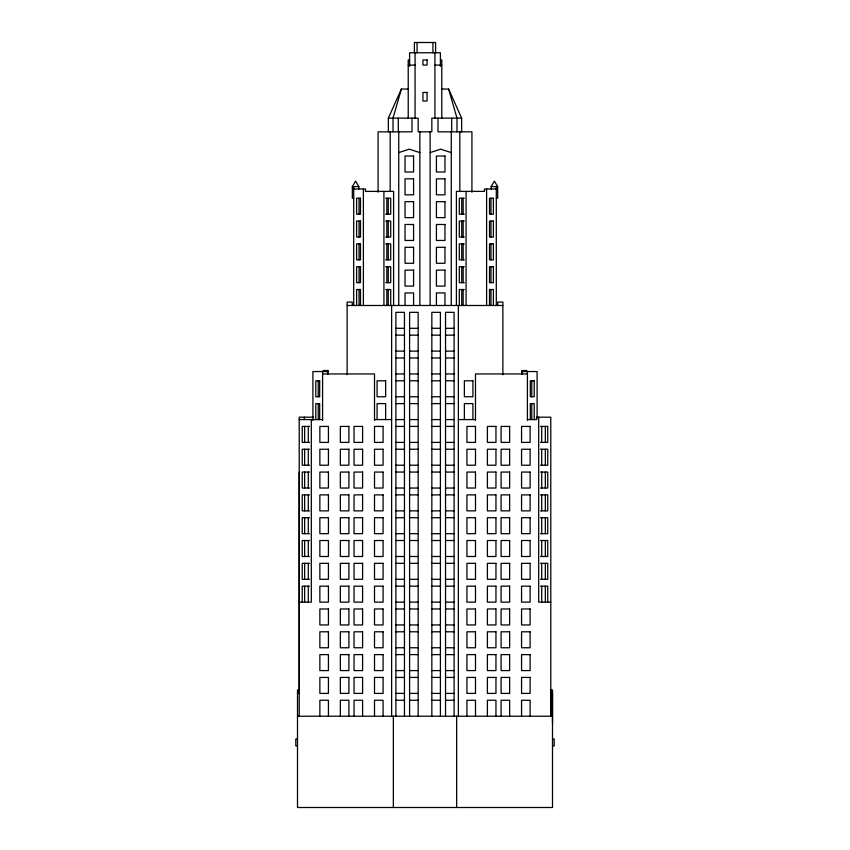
<?xml version="1.0" encoding="UTF-8"?>
<svg xmlns="http://www.w3.org/2000/svg" width="850" height="850" viewBox="0 0 850 850"><rect width="100%" height="100%" fill="white"/><g stroke="black" fill="none" stroke-linecap="round" stroke-linejoin="round"><path stroke-width="1.27" d="M299.211 472.069L299.211 693.409L297.5 693.409M552.5 723.074L552.5 689.987L550.789 689.987L550.789 716.221L550.789 417.18L536.562 417.18L536.562 419.581L527.414 419.581M408.425 89.048L401.381 89.048L393.019 118.139L393.019 131.835M388.354 131.835L388.354 118.139L401.381 89.048M353.706 198.241L352.336 198.241L352.336 186.596L355.587 181.124L358.838 186.596L358.838 188.998M491.162 188.998L491.162 186.596L494.413 181.124L497.664 186.596L497.664 198.241L496.294 198.241M398.746 152.596L409.307 149.175L419.868 152.596M430.132 152.596L440.693 149.175L451.254 152.596M409.594 59.957L408.223 59.957L408.223 118.139M440.406 59.957L441.777 59.957L441.777 118.139M408.223 65.089L415.076 65.089M434.924 65.089L441.777 65.089M441.575 89.048L448.619 89.048L461.646 118.139L461.646 131.835M388.354 118.139L418.158 118.139L418.158 131.835L431.842 131.835L431.842 118.139L461.646 118.139M352.336 186.596L358.838 186.596M491.162 186.596L497.664 186.596M353.706 188.998L365.511 188.998L365.511 191.388L393.603 191.388L393.603 304.948M496.294 188.998L484.489 188.998L484.489 191.388L456.397 191.388L456.397 304.948M385.698 198.241L390.703 198.241L390.703 214.211L385.698 214.211M464.302 198.241L459.297 198.241L459.297 214.211L464.302 214.211M385.698 221.053L390.703 221.053L390.703 237.033L385.698 237.033M464.302 221.053L459.297 221.053L459.297 237.033L464.302 237.033M385.698 243.876L390.703 243.876L390.703 259.845L385.698 259.845M464.302 243.876L459.297 243.876L459.297 259.845L464.302 259.845M385.698 266.698L390.703 266.698L390.703 282.668L385.698 282.668M464.302 266.698L459.297 266.698L459.297 282.668L464.302 282.668M385.698 289.51L390.703 289.51L390.703 305.49M464.302 289.51L459.297 289.51L459.297 305.49M347.129 305.49L502.871 305.49M395.909 328.302L404.462 328.302M409.594 328.302L418.158 328.302M431.842 328.302L440.406 328.302M445.538 328.302L454.091 328.302M395.909 335.155L404.462 335.155M409.594 335.155L418.158 335.155M431.842 335.155L440.406 335.155M445.538 335.155L454.091 335.155M395.909 351.124L404.462 351.124M409.594 351.124L418.158 351.124M431.842 351.124L440.406 351.124M445.538 351.124L454.091 351.124M395.909 357.967L404.462 357.967M409.594 357.967L418.158 357.967M431.842 357.967L440.406 357.967M445.538 357.967L454.091 357.967M323.17 370.515L328.302 370.515L328.302 373.947M526.83 370.515L521.698 370.515L521.698 373.947M322.586 373.947L374.51 373.947L374.51 420.346M395.909 373.947L404.462 373.947M409.594 373.947L418.158 373.947M431.842 373.947L440.406 373.947M445.538 373.947L454.091 373.947M527.414 373.947L475.49 373.947L475.49 420.346M395.909 380.789L404.462 380.789M409.594 380.789L418.158 380.789M431.842 380.789L440.406 380.789M445.538 380.789L454.091 380.789M395.909 396.759L404.462 396.759M409.594 396.759L418.158 396.759M431.842 396.759L440.406 396.759M445.538 396.759L454.091 396.759M395.909 403.612L404.462 403.612M409.594 403.612L418.158 403.612M431.842 403.612L440.406 403.612M445.538 403.612L454.091 403.612M313.438 417.18L299.211 417.18L299.211 716.221M299.211 419.581L322.586 419.581M374.51 419.581L391.627 419.581M395.909 419.581L404.462 419.581M409.594 419.581L418.158 419.581M431.842 419.581L440.406 419.581M445.538 419.581L454.091 419.581M458.373 419.581L475.49 419.581M309.496 426.424L302.239 426.424L302.239 442.404L309.496 442.404M395.909 426.424L404.462 426.424M409.594 426.424L418.158 426.424M431.842 426.424L440.406 426.424M445.538 426.424L454.091 426.424M540.504 426.424L547.761 426.424L547.761 442.404L540.504 442.404M395.909 442.404L404.462 442.404M409.594 442.404L418.158 442.404M431.842 442.404L440.406 442.404M445.538 442.404L454.091 442.404M309.496 449.246L302.239 449.246L302.239 465.216L309.496 465.216M395.909 449.246L404.462 449.246M409.594 449.246L418.158 449.246M431.842 449.246L440.406 449.246M445.538 449.246L454.091 449.246M540.504 449.246L547.761 449.246L547.761 465.216L540.504 465.216M395.909 465.216L404.462 465.216M409.594 465.216L418.158 465.216M431.842 465.216L440.406 465.216M445.538 465.216L454.091 465.216M309.496 472.069L302.239 472.069L302.239 488.038L309.496 488.038M395.909 472.069L404.462 472.069M409.594 472.069L418.158 472.069M431.842 472.069L440.406 472.069M445.538 472.069L454.091 472.069M540.504 472.069L547.761 472.069L547.761 488.038L540.504 488.038M395.909 488.038L404.462 488.038M409.594 488.038L418.158 488.038M431.842 488.038L440.406 488.038M445.538 488.038L454.091 488.038M309.496 494.881L302.239 494.881L302.239 510.861L309.496 510.861M395.909 494.881L404.462 494.881M409.594 494.881L418.158 494.881M431.842 494.881L440.406 494.881M445.538 494.881L454.091 494.881M540.504 494.881L547.761 494.881L547.761 510.861L540.504 510.861M395.909 510.861L404.462 510.861M409.594 510.861L418.158 510.861M431.842 510.861L440.406 510.861M445.538 510.861L454.091 510.861M309.496 517.703L302.239 517.703L302.239 533.673L309.496 533.673M395.909 517.703L404.462 517.703M409.594 517.703L418.158 517.703M431.842 517.703L440.406 517.703M445.538 517.703L454.091 517.703M540.504 517.703L547.761 517.703L547.761 533.673L540.504 533.673M395.909 533.673L404.462 533.673M409.594 533.673L418.158 533.673M431.842 533.673L440.406 533.673M445.538 533.673L454.091 533.673M309.496 540.515L302.239 540.515L302.239 556.495L309.496 556.495M395.909 540.515L404.462 540.515M409.594 540.515L418.158 540.515M431.842 540.515L440.406 540.515M445.538 540.515L454.091 540.515M540.504 540.515L547.761 540.515L547.761 556.495L540.504 556.495M395.909 556.495L404.462 556.495M409.594 556.495L418.158 556.495M431.842 556.495L440.406 556.495M445.538 556.495L454.091 556.495M309.496 563.338L302.239 563.338L302.239 579.307L309.496 579.307M395.909 563.338L404.462 563.338M409.594 563.338L418.158 563.338M431.842 563.338L440.406 563.338M445.538 563.338L454.091 563.338M540.504 563.338L547.761 563.338L547.761 579.307L540.504 579.307M395.909 579.307L404.462 579.307M409.594 579.307L418.158 579.307M431.842 579.307L440.406 579.307M445.538 579.307L454.091 579.307M309.496 586.16L302.239 586.16L302.239 602.129M395.909 586.16L404.462 586.16M409.594 586.16L418.158 586.16M431.842 586.16L440.406 586.16M445.538 586.16L454.091 586.16M540.504 586.16L547.761 586.16L547.761 602.129M299.211 602.129L311.312 602.129L311.312 419.581M395.909 602.129L404.462 602.129M409.594 602.129L418.158 602.129M431.842 602.129L440.406 602.129M445.538 602.129L454.091 602.129M550.789 602.129L538.688 602.129L538.688 417.18M395.909 608.972L404.462 608.972M409.594 608.972L418.158 608.972M431.842 608.972L440.406 608.972M445.538 608.972L454.091 608.972M395.909 624.952L404.462 624.952M409.594 624.952L418.158 624.952M431.842 624.952L440.406 624.952M445.538 624.952L454.091 624.952M395.909 631.794L404.462 631.794M409.594 631.794L418.158 631.794M431.842 631.794L440.406 631.794M445.538 631.794L454.091 631.794M395.909 647.764L404.462 647.764M409.594 647.764L418.158 647.764M431.842 647.764L440.406 647.764M445.538 647.764L454.091 647.764M395.909 654.617L404.462 654.617M409.594 654.617L418.158 654.617M431.842 654.617L440.406 654.617M445.538 654.617L454.091 654.617M395.909 670.586L404.462 670.586M409.594 670.586L418.158 670.586M431.842 670.586L440.406 670.586M445.538 670.586L454.091 670.586M395.909 677.429L404.462 677.429M409.594 677.429L418.158 677.429M431.842 677.429L440.406 677.429M445.538 677.429L454.091 677.429M299.211 689.987L297.5 689.987L297.5 807.5L552.5 807.5L552.5 693.409L550.789 693.409M395.909 693.409L404.462 693.409M409.594 693.409L418.158 693.409M431.842 693.409L440.406 693.409M445.538 693.409L454.091 693.409M395.909 700.251L404.462 700.251M409.594 700.251L418.158 700.251M431.842 700.251L440.406 700.251M445.538 700.251L454.091 700.251M297.5 716.221L552.5 716.221M297.5 739.043L295.789 739.043L295.789 745.886L297.5 745.886M552.5 739.043L554.211 739.043L554.211 745.886L552.5 745.886M448.619 89.048L456.981 118.139L456.981 131.835M545.339 426.424L545.339 442.404M545.339 449.246L545.339 465.216M545.339 472.069L545.339 488.038M545.339 494.881L545.339 510.861M545.339 517.703L545.339 533.673M545.339 540.515L545.339 556.495M545.339 563.338L545.339 579.307M545.339 586.16L545.339 602.129M541.716 426.424L541.716 442.404M541.716 449.246L541.716 465.216M541.716 472.069L541.716 488.038M541.716 494.881L541.716 510.861M541.716 517.703L541.716 533.673M541.716 540.515L541.716 556.495M541.716 563.338L541.716 579.307M541.716 586.16L541.716 602.129M537.094 418.349L537.094 371.546L522.283 371.546L522.283 373.947M534.193 419.581L534.193 403.612L530.326 403.612L530.326 419.581M531.771 380.789L531.771 396.759M531.771 403.612L531.771 419.581M530.113 716.221L530.113 700.251L521.56 700.251L521.56 716.221M527.414 371.546L527.414 420.346M509.649 716.221L509.649 700.251L501.086 700.251L501.086 716.221M502.871 374.68L502.871 302.069L497.739 302.069L497.739 305.49M496.294 186.596L496.294 305.49M495.954 716.221L495.954 700.251L487.401 700.251L487.401 716.221M493.382 305.49L493.382 289.51L489.515 289.51L489.515 305.49M490.971 198.241L490.971 214.211M490.971 221.053L490.971 237.033M490.971 243.876L490.971 259.845M490.971 266.698L490.971 282.668M490.971 289.51L490.971 305.49M486.614 188.998L486.614 304.959M475.49 716.221L475.49 700.251L466.926 700.251L466.926 716.221M472.919 419.581L472.919 403.612L464.366 403.612L464.366 419.581M471.92 192.196L471.92 131.835L438.005 131.835L438.005 118.139M466.076 191.388L466.076 304.948M463.165 198.241L463.165 214.211M463.165 221.053L463.165 237.033M463.165 243.876L463.165 259.845M463.165 266.698L463.165 282.668M463.165 289.51L463.165 305.49M461.72 198.241L461.72 214.211M461.72 221.053L461.72 237.033M461.72 243.876L461.72 259.845M461.72 266.698L461.72 282.668M461.72 289.51L461.72 305.49M459.818 131.835L459.818 191.388M458.373 305.49L458.373 716.221M456.663 716.221L456.663 807.5M454.091 716.221L454.091 312.332L445.538 312.332L445.538 716.221M451.701 118.139L451.701 131.835M451.254 131.835L451.254 304.948M444.975 305.224L444.975 292.931L436.422 292.931L436.422 305.224M440.406 66.374L440.406 52.764L409.594 52.764L409.594 66.374M440.406 716.221L440.406 312.332L431.842 312.332L431.842 716.221M435.614 52.764L435.614 42.5L414.386 42.5L414.386 52.764M434.924 52.764L434.924 118.139M432.937 42.5L432.937 52.764M430.132 131.835L430.132 304.948M419.868 131.835L419.868 304.948M418.158 716.221L418.158 312.332L409.594 312.332L409.594 716.221M417.063 42.5L417.063 52.764M415.076 52.764L415.076 118.139M413.578 305.224L413.578 292.931L405.025 292.931L405.025 305.224M411.995 118.139L411.995 131.835L378.08 131.835L378.08 192.196M404.462 716.221L404.462 312.332L395.909 312.332L395.909 716.221M398.746 131.835L398.746 304.948M398.299 118.139L398.299 131.835M393.337 716.221L393.337 807.5M391.627 305.49L391.627 716.221M390.182 131.835L390.182 191.388M388.28 198.241L388.28 214.211M388.28 221.053L388.28 237.033M388.28 243.876L388.28 259.845M388.28 266.698L388.28 282.668M388.28 289.51L388.28 305.49M386.835 198.241L386.835 214.211M386.835 221.053L386.835 237.033M386.835 243.876L386.835 259.845M386.835 266.698L386.835 282.668M386.835 289.51L386.835 305.49M385.634 419.581L385.634 403.612L377.081 403.612L377.081 419.581M383.924 191.388L383.924 304.948M383.074 716.221L383.074 700.251L374.51 700.251L374.51 716.221M363.386 188.998L363.386 304.959M362.599 716.221L362.599 700.251L354.036 700.251L354.036 716.221M360.485 305.49L360.485 289.51L356.618 289.51L356.618 305.49M359.029 198.241L359.029 214.211M359.029 221.053L359.029 237.033M359.029 243.876L359.029 259.845M359.029 266.698L359.029 282.668M359.029 289.51L359.029 305.49M353.706 186.596L353.706 305.49M352.261 305.49L352.261 302.069L347.129 302.069L347.129 374.68M348.904 716.221L348.904 700.251L340.351 700.251L340.351 716.221M328.429 716.221L328.429 700.251L319.866 700.251L319.866 716.221M327.717 373.947L327.717 371.546L312.906 371.546L312.906 420.368M322.586 371.546L322.586 420.346M319.674 419.581L319.674 403.612L315.807 403.612L315.807 419.581M318.229 380.789L318.229 396.759M318.229 403.612L318.229 419.581M308.284 426.424L308.284 442.404M308.284 449.246L308.284 465.216M308.284 472.069L308.284 488.038M308.284 494.881L308.284 510.861M308.284 517.703L308.284 533.673M308.284 540.515L308.284 556.495M308.284 563.338L308.284 579.307M308.284 586.16L308.284 602.129M304.661 426.424L304.661 442.404M304.661 449.246L304.661 465.216M304.661 472.069L304.661 488.038M304.661 494.881L304.661 510.861M304.661 517.703L304.661 533.673M304.661 540.515L304.661 556.495M304.661 563.338L304.661 579.307M304.661 586.16L304.661 602.129M304.342 417.18L304.342 419.581M427.051 59.957L422.949 59.957L422.949 65.089L427.051 65.089L427.051 59.957M427.051 92.469L422.949 92.469L422.949 101.033L427.051 101.033L427.051 92.469M413.578 156.028L405.025 156.028L405.025 171.998L413.578 171.998L413.578 156.028M444.975 156.028L436.422 156.028L436.422 171.998L444.975 171.998L444.975 156.028M413.578 178.84L405.025 178.84L405.025 194.82L413.578 194.82L413.578 178.84M444.975 178.84L436.422 178.84L436.422 194.82L444.975 194.82L444.975 178.84M360.485 198.241L356.618 198.241L356.618 214.211L360.485 214.211L360.485 198.241M493.382 198.241L489.515 198.241L489.515 214.211L493.382 214.211L493.382 198.241M413.578 201.663L405.025 201.663L405.025 217.632L413.578 217.632L413.578 201.663M444.975 201.663L436.422 201.663L436.422 217.632L444.975 217.632L444.975 201.663M360.485 221.053L356.618 221.053L356.618 237.033L360.485 237.033L360.485 221.053M493.382 221.053L489.515 221.053L489.515 237.033L493.382 237.033L493.382 221.053M413.578 224.485L405.025 224.485L405.025 240.454L413.578 240.454L413.578 224.485M444.975 224.485L436.422 224.485L436.422 240.454L444.975 240.454L444.975 224.485M360.485 243.876L356.618 243.876L356.618 259.845L360.485 259.845L360.485 243.876M493.382 243.876L489.515 243.876L489.515 259.845L493.382 259.845L493.382 243.876M413.578 247.297L405.025 247.297L405.025 263.277L413.578 263.277L413.578 247.297M444.975 247.297L436.422 247.297L436.422 263.277L444.975 263.277L444.975 247.297M360.485 266.698L356.618 266.698L356.618 282.668L360.485 282.668L360.485 266.698M493.382 266.698L489.515 266.698L489.515 282.668L493.382 282.668L493.382 266.698M413.578 270.119L405.025 270.119L405.025 286.089L413.578 286.089L413.578 270.119M444.975 270.119L436.422 270.119L436.422 286.089L444.975 286.089L444.975 270.119M319.674 380.789L315.807 380.789L315.807 396.759L319.674 396.759L319.674 380.789M385.634 380.789L377.081 380.789L377.081 396.759L385.634 396.759L385.634 380.789M472.919 380.789L464.366 380.789L464.366 396.759L472.919 396.759L472.919 380.789M534.193 380.789L530.326 380.789L530.326 396.759L534.193 396.759L534.193 380.789M328.429 426.424L319.866 426.424L319.866 442.404L328.429 442.404L328.429 426.424M348.904 426.424L340.351 426.424L340.351 442.404L348.904 442.404L348.904 426.424M362.599 426.424L354.036 426.424L354.036 442.404L362.599 442.404L362.599 426.424M383.074 426.424L374.51 426.424L374.51 442.404L383.074 442.404L383.074 426.424M475.49 426.424L466.926 426.424L466.926 442.404L475.49 442.404L475.49 426.424M495.954 426.424L487.401 426.424L487.401 442.404L495.954 442.404L495.954 426.424M509.649 426.424L501.086 426.424L501.086 442.404L509.649 442.404L509.649 426.424M530.113 426.424L521.56 426.424L521.56 442.404L530.113 442.404L530.113 426.424M328.429 449.246L319.866 449.246L319.866 465.216L328.429 465.216L328.429 449.246M348.904 449.246L340.351 449.246L340.351 465.216L348.904 465.216L348.904 449.246M362.599 449.246L354.036 449.246L354.036 465.216L362.599 465.216L362.599 449.246M383.074 449.246L374.51 449.246L374.51 465.216L383.074 465.216L383.074 449.246M475.49 449.246L466.926 449.246L466.926 465.216L475.49 465.216L475.49 449.246M495.954 449.246L487.401 449.246L487.401 465.216L495.954 465.216L495.954 449.246M509.649 449.246L501.086 449.246L501.086 465.216L509.649 465.216L509.649 449.246M530.113 449.246L521.56 449.246L521.56 465.216L530.113 465.216L530.113 449.246M328.429 472.069L319.866 472.069L319.866 488.038L328.429 488.038L328.429 472.069M348.904 472.069L340.351 472.069L340.351 488.038L348.904 488.038L348.904 472.069M362.599 472.069L354.036 472.069L354.036 488.038L362.599 488.038L362.599 472.069M383.074 472.069L374.51 472.069L374.51 488.038L383.074 488.038L383.074 472.069M475.49 472.069L466.926 472.069L466.926 488.038L475.49 488.038L475.49 472.069M495.954 472.069L487.401 472.069L487.401 488.038L495.954 488.038L495.954 472.069M509.649 472.069L501.086 472.069L501.086 488.038L509.649 488.038L509.649 472.069M530.113 472.069L521.56 472.069L521.56 488.038L530.113 488.038L530.113 472.069M328.429 494.881L319.866 494.881L319.866 510.861L328.429 510.861L328.429 494.881M348.904 494.881L340.351 494.881L340.351 510.861L348.904 510.861L348.904 494.881M362.599 494.881L354.036 494.881L354.036 510.861L362.599 510.861L362.599 494.881M383.074 494.881L374.51 494.881L374.51 510.861L383.074 510.861L383.074 494.881M475.49 494.881L466.926 494.881L466.926 510.861L475.49 510.861L475.49 494.881M495.954 494.881L487.401 494.881L487.401 510.861L495.954 510.861L495.954 494.881M509.649 494.881L501.086 494.881L501.086 510.861L509.649 510.861L509.649 494.881M530.113 494.881L521.56 494.881L521.56 510.861L530.113 510.861L530.113 494.881M328.429 517.703L319.866 517.703L319.866 533.673L328.429 533.673L328.429 517.703M348.904 517.703L340.351 517.703L340.351 533.673L348.904 533.673L348.904 517.703M362.599 517.703L354.036 517.703L354.036 533.673L362.599 533.673L362.599 517.703M383.074 517.703L374.51 517.703L374.51 533.673L383.074 533.673L383.074 517.703M475.49 517.703L466.926 517.703L466.926 533.673L475.49 533.673L475.49 517.703M495.954 517.703L487.401 517.703L487.401 533.673L495.954 533.673L495.954 517.703M509.649 517.703L501.086 517.703L501.086 533.673L509.649 533.673L509.649 517.703M530.113 517.703L521.56 517.703L521.56 533.673L530.113 533.673L530.113 517.703M328.429 540.515L319.866 540.515L319.866 556.495L328.429 556.495L328.429 540.515M348.904 540.515L340.351 540.515L340.351 556.495L348.904 556.495L348.904 540.515M362.599 540.515L354.036 540.515L354.036 556.495L362.599 556.495L362.599 540.515M383.074 540.515L374.51 540.515L374.51 556.495L383.074 556.495L383.074 540.515M475.49 540.515L466.926 540.515L466.926 556.495L475.49 556.495L475.49 540.515M495.954 540.515L487.401 540.515L487.401 556.495L495.954 556.495L495.954 540.515M509.649 540.515L501.086 540.515L501.086 556.495L509.649 556.495L509.649 540.515M530.113 540.515L521.56 540.515L521.56 556.495L530.113 556.495L530.113 540.515M328.429 563.338L319.866 563.338L319.866 579.307L328.429 579.307L328.429 563.338M348.904 563.338L340.351 563.338L340.351 579.307L348.904 579.307L348.904 563.338M362.599 563.338L354.036 563.338L354.036 579.307L362.599 579.307L362.599 563.338M383.074 563.338L374.51 563.338L374.51 579.307L383.074 579.307L383.074 563.338M475.49 563.338L466.926 563.338L466.926 579.307L475.49 579.307L475.49 563.338M495.954 563.338L487.401 563.338L487.401 579.307L495.954 579.307L495.954 563.338M509.649 563.338L501.086 563.338L501.086 579.307L509.649 579.307L509.649 563.338M530.113 563.338L521.56 563.338L521.56 579.307L530.113 579.307L530.113 563.338M328.429 586.16L319.866 586.16L319.866 602.129L328.429 602.129L328.429 586.16M348.904 586.16L340.351 586.16L340.351 602.129L348.904 602.129L348.904 586.16M362.599 586.16L354.036 586.16L354.036 602.129L362.599 602.129L362.599 586.16M383.074 586.16L374.51 586.16L374.51 602.129L383.074 602.129L383.074 586.16M475.49 586.16L466.926 586.16L466.926 602.129L475.49 602.129L475.49 586.16M495.954 586.16L487.401 586.16L487.401 602.129L495.954 602.129L495.954 586.16M509.649 586.16L501.086 586.16L501.086 602.129L509.649 602.129L509.649 586.16M530.113 586.16L521.56 586.16L521.56 602.129L530.113 602.129L530.113 586.16M328.429 608.972L319.866 608.972L319.866 624.952L328.429 624.952L328.429 608.972M348.904 608.972L340.351 608.972L340.351 624.952L348.904 624.952L348.904 608.972M362.599 608.972L354.036 608.972L354.036 624.952L362.599 624.952L362.599 608.972M383.074 608.972L374.51 608.972L374.51 624.952L383.074 624.952L383.074 608.972M475.49 608.972L466.926 608.972L466.926 624.952L475.49 624.952L475.49 608.972M495.954 608.972L487.401 608.972L487.401 624.952L495.954 624.952L495.954 608.972M509.649 608.972L501.086 608.972L501.086 624.952L509.649 624.952L509.649 608.972M530.113 608.972L521.56 608.972L521.56 624.952L530.113 624.952L530.113 608.972M328.429 631.794L319.866 631.794L319.866 647.764L328.429 647.764L328.429 631.794M348.904 631.794L340.351 631.794L340.351 647.764L348.904 647.764L348.904 631.794M362.599 631.794L354.036 631.794L354.036 647.764L362.599 647.764L362.599 631.794M383.074 631.794L374.51 631.794L374.51 647.764L383.074 647.764L383.074 631.794M475.49 631.794L466.926 631.794L466.926 647.764L475.49 647.764L475.49 631.794M495.954 631.794L487.401 631.794L487.401 647.764L495.954 647.764L495.954 631.794M509.649 631.794L501.086 631.794L501.086 647.764L509.649 647.764L509.649 631.794M530.113 631.794L521.56 631.794L521.56 647.764L530.113 647.764L530.113 631.794M328.429 654.617L319.866 654.617L319.866 670.586L328.429 670.586L328.429 654.617M348.904 654.617L340.351 654.617L340.351 670.586L348.904 670.586L348.904 654.617M362.599 654.617L354.036 654.617L354.036 670.586L362.599 670.586L362.599 654.617M383.074 654.617L374.51 654.617L374.51 670.586L383.074 670.586L383.074 654.617M475.49 654.617L466.926 654.617L466.926 670.586L475.49 670.586L475.49 654.617M495.954 654.617L487.401 654.617L487.401 670.586L495.954 670.586L495.954 654.617M509.649 654.617L501.086 654.617L501.086 670.586L509.649 670.586L509.649 654.617M530.113 654.617L521.56 654.617L521.56 670.586L530.113 670.586L530.113 654.617M328.429 677.429L319.866 677.429L319.866 693.409L328.429 693.409L328.429 677.429M348.904 677.429L340.351 677.429L340.351 693.409L348.904 693.409L348.904 677.429M362.599 677.429L354.036 677.429L354.036 693.409L362.599 693.409L362.599 677.429M383.074 677.429L374.51 677.429L374.51 693.409L383.074 693.409L383.074 677.429M475.49 677.429L466.926 677.429L466.926 693.409L475.49 693.409L475.49 677.429M495.954 677.429L487.401 677.429L487.401 693.409L495.954 693.409L495.954 677.429M509.649 677.429L501.086 677.429L501.086 693.409L509.649 693.409L509.649 677.429M530.113 677.429L521.56 677.429L521.56 693.409L530.113 693.409L530.113 677.429"/></g></svg>
